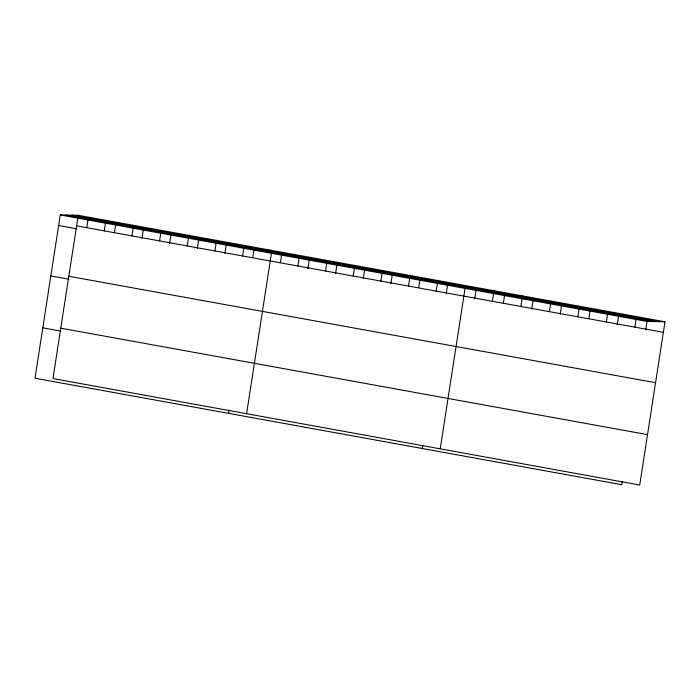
<?xml version="1.0" encoding="UTF-8"?>
<svg xmlns="http://www.w3.org/2000/svg" width="700" height="700" viewBox="0 0 700 700"><rect width="100%" height="100%" fill="white"/><g stroke="black" fill="none" stroke-linecap="round" stroke-linejoin="round"><path stroke-width="1.05" d="M78.243 215.303L52.964 378.569L639.721 485.03L665 321.764L78.243 215.303L60.279 214.97L35 378.236L621.758 484.698L622.256 481.477M86.791 227.377L87.938 219.984M104.265 230.877L105.901 220.325M114.45 232.391L115.596 225.006M131.933 235.9L133.569 225.339M141.951 238.473L143.255 230.029M159.591 240.914L161.227 230.361M169.61 243.486L170.923 235.043M187.25 245.936L188.886 235.375M197.278 248.509L198.581 240.065M214.918 250.95L216.545 240.398M224.936 253.523L226.24 245.079M242.576 255.973L244.213 245.42M228.629 413.368L229.127 410.148M252.761 257.486L253.907 250.101L271.871 250.434L246.601 413.7M280.42 262.509L281.566 255.124M297.902 266.009L299.53 255.456M307.921 268.581L309.225 260.137M325.561 271.031L327.197 260.479M335.58 273.604L336.892 265.16M353.22 276.045L354.856 265.493M363.248 278.618L364.551 270.174M380.887 281.067L382.515 270.515M390.906 283.64L392.21 275.196M408.546 286.09L410.183 275.529M418.731 287.604L419.877 280.219M436.205 291.104L437.841 280.551M422.257 448.499L422.756 445.279M446.224 293.676L447.536 285.233L465.5 285.574L440.23 448.831M474.731 298.848L476.035 290.404M492.371 301.297L493.999 290.745M503.387 302.969L504.534 295.575M520.87 306.469L522.497 295.916M531.729 309.19L533.032 300.746M549.369 311.64L551.005 301.088M560.227 314.361L561.531 305.918M577.867 316.811L579.504 306.259M588.892 318.483L590.03 311.089M606.366 321.983L608.003 311.43M617.225 324.704L618.538 316.26M634.865 327.154L636.501 316.592M645.724 329.875L647.036 321.431L665 321.764M72.31 215.189L659.067 321.659M66.203 215.075L652.96 321.545M60.279 214.97L647.036 321.431M76.606 225.855L663.364 332.325M58.642 225.523L76.729 228.804M68.81 276.255L655.567 382.716M50.837 275.914L68.924 279.195M60.769 328.178L647.526 434.639M42.805 327.836L60.891 331.118"/></g></svg>
